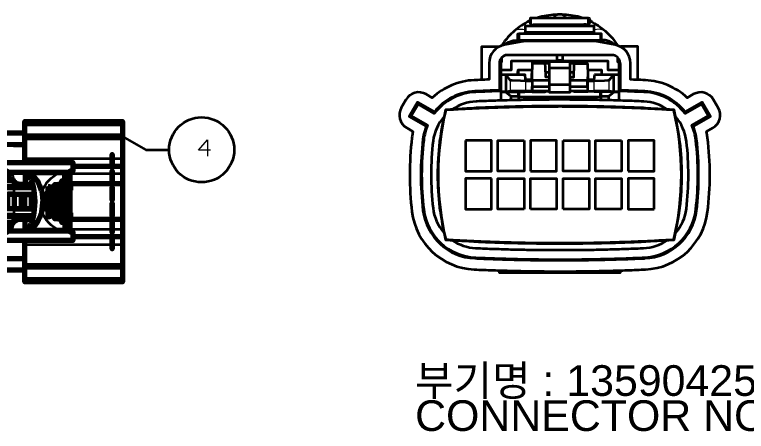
# Model space of a CAD drawing. Header units: millimetres. Extents: x 0 to 174, y 0 to 33.
# Drawn here: x 67.043 to 70.144, y 7.945 to 9.712 of the extents above; entities that cross this region are included whole.
import ezdxf

# ---------------------------------------------------------------- set-up
doc = ezdxf.new("R2010")
doc.units = ezdxf.units.MM
doc.layers.add('CAPTION_LLM_TEXT', color=7, linetype='Continuous')
doc.layers.add('PDF_Geomertry', color=7, linetype='Continuous', true_color=0x405f80)
doc.styles.get("Standard").update_dxf_attribs({"font": 'arial.ttf'})

# ---------------------------------------------------------------- blocks, each defined once
blk = doc.blocks.new('SYM_13590425_006')
at = {"layer": 'PDF_Geomertry', "color": 7, "lineweight": 35}
for points in [[(-0.119, 0.5017), (-0.119, 0.5296), (-0.1229, 0.5296), (-0.1253, 0.5128), (-0.1222, 0.5083), (-0.119, 0.5017), (-0.1181, 0.5018), (-0.1083, 0.5029), (-0.0985, 0.5032), (0.0029, 0.5032), (0.1043, 0.5032), (0.1044, 0.5032)], [(0.1249, 0.5296), (0.0029, 0.5296), (-0.119, 0.5296)], [(-0.1435, 0.4633), (-0.1433, 0.4701), (0.0029, 0.4701), (0.1492, 0.4701), (0.1492, 0.4965), (0.0029, 0.4965), (-0.1433, 0.4965), (-0.1433, 0.4701)], [(-0.1246, 0.5182), (-0.1333, 0.5139), (-0.1358, 0.5126)], [(0.1249, 0.5017), (0.1151, 0.5028), (0.1053, 0.5032), (0.1047, 0.5032)], [(0.1417, 0.5126), (0.1328, 0.5169), (0.1304, 0.5182)], [(0.1492, 0.4633), (0.1492, 0.47)], [(-0.2324, 0.4169), (-0.214, 0.4285), (-0.1947, 0.4351), (-0.1744, 0.4368), (-0.1744, 0.4633), (-0.1703, 0.4633), (-0.1703, 0.4365), (-0.1619, 0.435), (-0.1494, 0.4322)], [(0.1761, 0.4633), (0.0029, 0.4633), (-0.1703, 0.4633)], [(-0.1703, 0.4365), (-0.1608, 0.4371), (0.0029, 0.4371), (0.1667, 0.4371), (0.1761, 0.4365)], [(0.2382, 0.4169), (0.2254, 0.4257), (0.2112, 0.4321), (0.196, 0.436), (0.1803, 0.4368), (0.1803, 0.4633), (0.1761, 0.4633), (0.1761, 0.4365), (0.1678, 0.435), (0.1554, 0.4322)], [(-0.3278, 0.2685), (-0.3278, 0.4092), (-0.2546, 0.4092)], [(0.3336, 0.2685), (0.3336, 0.4092), (0.2604, 0.4092)], [(0.2587, 0.3382), (0.2575, 0.3479), (0.2536, 0.3568), (0.2474, 0.3643), (0.2393, 0.3699), (0.2301, 0.3731), (0.2233, 0.3738), (-0.2175, 0.3738), (-0.2272, 0.3724), (-0.2361, 0.3685), (-0.2436, 0.3622), (-0.2492, 0.3542), (-0.2524, 0.345), (-0.2529, 0.3382)], [(-0.0089, 0.3738), (-0.0089, 0.3503), (-0.0089, 0.3467), (0.0147, 0.3467), (0.0147, 0.3503)], [(0.0147, 0.3738), (0.0147, 0.3503), (-0.0089, 0.3503)], [(-0.2471, 0.3442), (-0.2422, 0.3442), (-0.2422, 0.3638)], [(-0.2471, 0.3578), (-0.2471, 0.2222), (-0.2471, 0.2208), (-0.2471, 0.1807)], [(-0.0404, 0.3481), (-0.2028, 0.3481), (-0.2028, 0.3088), (-0.2471, 0.3088)], [(-0.1128, 0.3382), (-0.1128, 0.3479)], [(-0.0089, 0.3478), (-0.0404, 0.3478), (-0.0404, 0.3467), (-0.0089, 0.3467)], [(-0.0404, 0.3467), (-0.0404, 0.3461), (0.0463, 0.3461), (0.0463, 0.3467), (0.0463, 0.3478), (0.0147, 0.3478)], [(0.0463, 0.2474), (0.0463, 0.2147), (-0.0404, 0.2147), (-0.0404, 0.2474), (-0.0404, 0.319), (-0.0404, 0.3461)], [(0.0463, 0.3467), (0.0147, 0.3467)], [(0.2529, 0.3088), (0.2086, 0.3088), (0.2086, 0.3481), (0.0463, 0.3481)], [(0.0463, 0.3461), (0.0463, 0.319)], [(0.1186, 0.3382), (0.1186, 0.3479)], [(0.2481, 0.3638), (0.2481, 0.3442), (0.2529, 0.3442)], [(0.2529, 0.3578), (0.2529, 0.2222), (0.2529, 0.2208), (0.2529, 0.1807)], [(-0.2531, 0.3382), (-0.2531, 0.224), (-0.2531, 0.2221), (-0.2471, 0.2222)], [(-0.1743, 0.291), (-0.1743, 0.2979), (-0.1739, 0.3106), (-0.1154, 0.3106)], [(-0.1739, 0.3106), (-0.1739, 0.291)], [(-0.0404, 0.2804), (-0.0561, 0.2804), (-0.0576, 0.3238), (-0.0583, 0.3346), (-0.0592, 0.3382), (-0.1135, 0.3382), (-0.1135, 0.3382), (-0.1135, 0.3382), (-0.1135, 0.3382), (-0.1136, 0.3381), (-0.1137, 0.3376), (-0.114, 0.3356), (-0.1147, 0.3275), (-0.116, 0.2954), (-0.116, 0.2696)], [(-0.0404, 0.3382), (-0.0593, 0.3382)], [(-0.0404, 0.319), (0.0463, 0.319), (0.0463, 0.2474), (-0.0404, 0.2474)], [(0.0651, 0.3382), (0.0463, 0.3382)], [(0.0463, 0.2804), (0.0619, 0.2804), (0.0622, 0.2875), (0.0636, 0.3272), (0.0644, 0.3363), (0.0647, 0.3381), (0.0649, 0.3382), (0.0649, 0.3382), (0.0649, 0.3382), (0.065, 0.3382), (0.1192, 0.3382), (0.1199, 0.3356), (0.1206, 0.3275), (0.1218, 0.2954), (0.1212, 0.2856), (0.1207, 0.2758), (0.1203, 0.266), (0.1203, 0.2654)], [(0.1212, 0.3106), (0.1797, 0.3106), (0.1801, 0.2979), (0.1801, 0.291)], [(0.1797, 0.3106), (0.1797, 0.291)], [(0.2589, 0.3382), (0.2589, 0.224), (0.2589, 0.2221), (0.2529, 0.2222)], [(-0.2471, 0.291), (-0.1456, 0.291), (-0.1433, 0.2696), (-0.116, 0.2696), (-0.1147, 0.2635), (-0.1428, 0.2635), (-0.1636, 0.2636), (-0.199, 0.265), (-0.2051, 0.2658), (-0.2057, 0.2661), (-0.2057, 0.2661), (-0.2242, 0.2901), (-0.2471, 0.2901)], [(-0.1428, 0.2203), (-0.1526, 0.2204), (-0.1625, 0.2204), (-0.1724, 0.2203), (-0.1822, 0.2203), (-0.1921, 0.2203), (-0.2018, 0.2201), (-0.2057, 0.2201), (-0.2243, 0.2178), (-0.2242, 0.2901)], [(-0.1144, 0.2654), (-0.1149, 0.2753), (-0.1154, 0.2851), (-0.116, 0.295), (-0.116, 0.2954)], [(-0.0404, 0.2989), (-0.0567, 0.2989)], [(0.0625, 0.2989), (0.0463, 0.2989)], [(0.2529, 0.2901), (0.23, 0.2901), (0.2115, 0.2661), (0.2063, 0.2651), (0.1924, 0.2642), (0.1486, 0.2635), (0.1206, 0.2635), (0.1218, 0.2696), (0.1492, 0.2696), (0.1514, 0.291), (0.2529, 0.291)], [(0.1218, 0.2954), (0.1218, 0.2696)], [(0.23, 0.2901), (0.2301, 0.2178), (0.2115, 0.2201), (0.2018, 0.2203), (0.1919, 0.2203), (0.1821, 0.2203), (0.1722, 0.2204), (0.1624, 0.2204), (0.1525, 0.2203), (0.1486, 0.2203)], [(-0.1147, 0.2635), (-0.1147, 0.2204), (-0.1428, 0.2204)], [(-0.0404, 0.2654), (-0.1144, 0.2654), (-0.1144, 0.2403), (-0.0404, 0.2403)], [(0.0463, 0.2403), (0.1203, 0.2403), (0.1203, 0.2654), (0.0463, 0.2654)], [(0.1206, 0.2635), (0.1206, 0.2204), (0.1486, 0.2204)], [(-0.2471, 0.2176), (-0.1456, 0.2176), (-0.1433, 0.2197), (-0.116, 0.2197), (-0.1137, 0.2176), (-0.0586, 0.2176), (-0.0561, 0.2201), (-0.0404, 0.2201)], [(-0.2243, 0.2178), (-0.2471, 0.2178)], [(-0.2275, 0.2176), (-0.2051, 0.1996), (-0.1713, 0.1996), (-0.1717, 0.2176)], [(-0.1704, 0.2178), (-0.1704, 0.1964), (0.1762, 0.1964), (0.1762, 0.2178)], [(-0.1146, 0.2204), (-0.1147, 0.2204)], [(-0.0404, 0.2204), (-0.1146, 0.2204), (-0.1144, 0.2403)], [(-0.0404, 0.2199), (-0.0564, 0.2199)], [(0.1203, 0.2403), (0.1204, 0.2204), (0.0463, 0.2204)], [(0.2529, 0.2176), (0.1514, 0.2176), (0.1492, 0.2197), (0.1218, 0.2197), (0.1196, 0.2176), (0.0644, 0.2176), (0.0619, 0.2201), (0.0463, 0.2201)], [(0.0622, 0.2199), (0.0463, 0.2199)], [(0.1204, 0.2204), (0.1206, 0.2204)], [(0.1775, 0.2176), (0.1771, 0.1996), (0.211, 0.1996), (0.2333, 0.2176)], [(0.2301, 0.2178), (0.2529, 0.2178)], [(-0.2051, 0.1996), (-0.2051, 0.1819)], [(-0.1713, 0.1996), (-0.1713, 0.1828)], [(-0.1706, 0.1828), (-0.1704, 0.1964)], [(0.1762, 0.1964), (0.1764, 0.1828)], [(0.1771, 0.1996), (0.1771, 0.1828)], [(0.211, 0.1819), (0.211, 0.1996)], [(-0.6261, 0.1156), (-0.6354, 0.1131), (-0.6001, 0.1743)], [(-0.5976, 0.165), (-0.6001, 0.1743), (-0.5282, 0.1328)], [(0.4861, 0.1401), (0.4871, 0.1413), (0.4772, 0.1418), (0.4674, 0.1425), (0.4576, 0.1431), (0.4478, 0.1436), (0.4379, 0.1442), (0.4281, 0.1446), (0.4183, 0.1451), (0.4085, 0.1457), (0.3986, 0.1461), (0.3888, 0.1467), (0.3789, 0.1471), (0.3692, 0.1476), (0.3593, 0.1481), (0.3572, 0.1481), (0.3572, 0.1483), (0.3474, 0.1488), (0.3376, 0.1492), (0.3278, 0.1496), (0.3179, 0.15), (0.3081, 0.1504), (0.2982, 0.1507), (0.2885, 0.1511), (0.2786, 0.1515), (0.2688, 0.1518), (0.2589, 0.1521), (0.249, 0.1525), (0.2392, 0.1528), (0.2294, 0.1531), (0.2196, 0.1533), (0.2097, 0.1536), (0.1999, 0.1538), (0.19, 0.154), (0.1801, 0.1543), (0.1703, 0.1544), (0.1606, 0.1547), (0.1507, 0.1549), (0.1408, 0.155), (0.131, 0.1551), (0.1211, 0.1554), (0.1113, 0.1556), (0.1014, 0.1557), (0.0917, 0.1557), (0.0818, 0.1558), (0.0719, 0.156), (0.0621, 0.156), (0.0522, 0.1561), (0.0424, 0.1561), (0.0325, 0.1563), (0.0228, 0.1563), (0.0129, 0.1563), (0.0031, 0.1563), (-0.0068, 0.1563), (-0.0167, 0.1563), (-0.0265, 0.1563), (-0.0364, 0.1561), (-0.0463, 0.1561), (-0.056, 0.156), (-0.0658, 0.156), (-0.0757, 0.1558), (-0.0856, 0.1557), (-0.0954, 0.1557), (-0.1053, 0.1556), (-0.1151, 0.1554), (-0.1249, 0.1553), (-0.1347, 0.155), (-0.1446, 0.1549), (-0.1544, 0.1547), (-0.1643, 0.1544), (-0.1742, 0.1543), (-0.184, 0.154), (-0.1937, 0.1538), (-0.2036, 0.1536), (-0.2135, 0.1533), (-0.2233, 0.1531), (-0.2332, 0.1528), (-0.2431, 0.1525), (-0.2528, 0.1521), (-0.2626, 0.1518), (-0.2725, 0.1515), (-0.2824, 0.1511), (-0.2922, 0.1508), (-0.3019, 0.1504), (-0.3118, 0.15), (-0.3217, 0.1496), (-0.3315, 0.1492), (-0.3414, 0.1488), (-0.3513, 0.1483), (-0.3514, 0.1483), (-0.3514, 0.1481), (-0.3612, 0.1476), (-0.3711, 0.1472), (-0.381, 0.1468), (-0.3907, 0.1463), (-0.4006, 0.1458), (-0.4104, 0.1453), (-0.4203, 0.1447), (-0.43, 0.1442), (-0.4399, 0.1438), (-0.4497, 0.1432), (-0.4596, 0.1425), (-0.4693, 0.1419), (-0.4792, 0.1414), (-0.4812, 0.1413), (-0.4803, 0.1401)], [(0.3761, 0.1472), (0.3664, 0.1485), (0.3572, 0.1492), (0.3474, 0.1496), (0.3375, 0.15), (0.3276, 0.1504), (0.3179, 0.1508), (0.3081, 0.1513), (0.2982, 0.1517), (0.2883, 0.1519), (0.2785, 0.1524), (0.2688, 0.1526), (0.2589, 0.1529), (0.249, 0.1533), (0.2392, 0.1536), (0.2293, 0.1539), (0.2194, 0.1542), (0.2097, 0.1544), (0.1999, 0.1546), (0.19, 0.1549), (0.1801, 0.1551), (0.1703, 0.1553), (0.1604, 0.1556), (0.1506, 0.1557), (0.1408, 0.1558), (0.131, 0.1561), (0.1211, 0.1563), (0.1113, 0.1564), (0.1014, 0.1565), (0.0915, 0.1565), (0.0817, 0.1567), (0.0719, 0.1568), (0.0621, 0.1568), (0.0522, 0.1569), (0.0424, 0.1569), (0.0325, 0.1571), (0.0226, 0.1571), (0.0128, 0.1571), (0.0031, 0.1571), (-0.0068, 0.1571), (-0.0167, 0.1571), (-0.0265, 0.1571), (-0.0364, 0.1569), (-0.0463, 0.1569), (-0.0561, 0.1568), (-0.066, 0.1568), (-0.0757, 0.1567), (-0.0856, 0.1565), (-0.0954, 0.1565), (-0.1053, 0.1564), (-0.1151, 0.1563), (-0.125, 0.1561), (-0.1349, 0.1558), (-0.1446, 0.1557), (-0.1544, 0.1556), (-0.1643, 0.1553), (-0.1742, 0.1551), (-0.184, 0.1549), (-0.1939, 0.1546), (-0.2036, 0.1544), (-0.2135, 0.1542), (-0.2233, 0.1539), (-0.2332, 0.1536), (-0.2431, 0.1533), (-0.2529, 0.1529), (-0.2628, 0.1526), (-0.2725, 0.1524), (-0.2824, 0.1519), (-0.2922, 0.1517), (-0.3021, 0.1513), (-0.3119, 0.1508), (-0.3217, 0.1504), (-0.3315, 0.15), (-0.3414, 0.1496), (-0.3513, 0.1492), (-0.3514, 0.1492), (-0.3612, 0.1485), (-0.3703, 0.1472)], [(-0.2447, 0.1808), (-0.2471, 0.1808)], [(0.2529, 0.1808), (0.2506, 0.1808)], [(0.5344, 0.1251), (0.534, 0.1328), (0.606, 0.1743)], [(0.6035, 0.165), (0.606, 0.1743), (0.6412, 0.1131)], [(-0.5571, 0.0757), (-0.5632, 0.0714), (-0.6354, 0.1131)], [(0.6319, 0.1156), (0.6412, 0.1131), (0.569, 0.0714)], [(-0.5099, -0.0392), (-0.5101, -0.0501), (-0.5108, -0.06), (-0.5114, -0.0699), (-0.5118, -0.079), (-0.5132, -0.0949), (-0.5135, -0.1047), (-0.5137, -0.1144), (-0.5139, -0.1243), (-0.5139, -0.1342), (-0.5139, -0.144), (-0.5137, -0.1539), (-0.5135, -0.1637), (-0.5132, -0.1735), (-0.5132, -0.1736), (-0.5118, -0.1893), (-0.5113, -0.1992), (-0.5107, -0.209), (-0.5101, -0.2182), (-0.5099, -0.2293)], [(0.5157, -0.2293), (0.516, -0.2182), (0.5167, -0.2083), (0.5172, -0.1986), (0.5176, -0.1893), (0.519, -0.1736), (0.5193, -0.1637), (0.5196, -0.1539), (0.5197, -0.144), (0.5197, -0.1342), (0.5197, -0.1243), (0.5196, -0.1144), (0.5193, -0.1047), (0.519, -0.0949), (0.519, -0.0949), (0.5176, -0.079), (0.5171, -0.0692), (0.5165, -0.0594), (0.516, -0.0501), (0.5157, -0.0392)], [(-0.4803, -0.4085), (-0.4812, -0.4096), (-0.4714, -0.4103), (-0.4615, -0.4108), (-0.4518, -0.4114), (-0.4419, -0.4119), (-0.4321, -0.4125), (-0.4222, -0.4131), (-0.4125, -0.4135), (-0.4026, -0.414), (-0.3928, -0.4146), (-0.3829, -0.415), (-0.3731, -0.4154), (-0.3633, -0.416), (-0.3535, -0.4164), (-0.3514, -0.4165), (-0.3514, -0.4167), (-0.3415, -0.4171), (-0.3318, -0.4175), (-0.3219, -0.4179), (-0.3121, -0.4183), (-0.3022, -0.4187), (-0.2924, -0.4192), (-0.2826, -0.4194), (-0.2728, -0.4199), (-0.2629, -0.4201), (-0.2531, -0.4204), (-0.2432, -0.4208), (-0.2333, -0.4211), (-0.2236, -0.4214), (-0.2138, -0.4217), (-0.2039, -0.4219), (-0.194, -0.4222), (-0.1842, -0.4224), (-0.1743, -0.4226), (-0.1644, -0.4228), (-0.1547, -0.4231), (-0.1449, -0.4232), (-0.135, -0.4235), (-0.1251, -0.4236), (-0.1153, -0.4237), (-0.1054, -0.4239), (-0.0956, -0.424), (-0.0858, -0.4242), (-0.076, -0.4242), (-0.0661, -0.4243), (-0.0562, -0.4244), (-0.0464, -0.4244), (-0.0365, -0.4244), (-0.0267, -0.4246), (-0.0169, -0.4246), (-0.0071, -0.4246), (0.0028, -0.4246), (0.0126, -0.4246), (0.0225, -0.4246), (0.0324, -0.4246), (0.0422, -0.4244), (0.0521, -0.4244), (0.0618, -0.4244), (0.0717, -0.4243), (0.0815, -0.4242), (0.0914, -0.4242), (0.1013, -0.424), (0.1111, -0.4239), (0.121, -0.4237), (0.1307, -0.4236), (0.1406, -0.4235), (0.1504, -0.4232), (0.1603, -0.4231), (0.1701, -0.4228), (0.18, -0.4226), (0.1899, -0.4224), (0.1996, -0.4222), (0.2094, -0.4219), (0.2193, -0.4217), (0.2292, -0.4214), (0.239, -0.4211), (0.2489, -0.4208), (0.2586, -0.4206), (0.2685, -0.4201), (0.2783, -0.4199), (0.2882, -0.4194), (0.2981, -0.4192), (0.3078, -0.4187), (0.3176, -0.4183), (0.3275, -0.4179), (0.3374, -0.4176), (0.3472, -0.4172), (0.3569, -0.4167), (0.3572, -0.4167), (0.3572, -0.4165), (0.3671, -0.416), (0.3769, -0.4156), (0.3868, -0.4151), (0.3965, -0.4146), (0.4064, -0.4142), (0.4163, -0.4136), (0.4261, -0.4131), (0.4358, -0.4126), (0.4457, -0.4121), (0.4556, -0.4115), (0.4654, -0.411), (0.4751, -0.4104), (0.485, -0.4097), (0.4871, -0.4096), (0.4861, -0.4085)], [(-0.3703, -0.4156), (-0.3606, -0.4169), (-0.3514, -0.4175), (-0.3415, -0.4181), (-0.3317, -0.4185), (-0.3219, -0.4187), (-0.3121, -0.4192), (-0.3022, -0.4196), (-0.2924, -0.42), (-0.2825, -0.4203), (-0.2726, -0.4207), (-0.2629, -0.421), (-0.2531, -0.4214), (-0.2432, -0.4217), (-0.2333, -0.4219), (-0.2235, -0.4222), (-0.2136, -0.4225), (-0.2039, -0.4228), (-0.194, -0.4231), (-0.1842, -0.4232), (-0.1743, -0.4235), (-0.1644, -0.4237), (-0.1546, -0.4239), (-0.1449, -0.424), (-0.135, -0.4243), (-0.1251, -0.4244), (-0.1153, -0.4246), (-0.1054, -0.4247), (-0.0956, -0.4249), (-0.0857, -0.425), (-0.0758, -0.425), (-0.0661, -0.4251), (-0.0562, -0.4253), (-0.0464, -0.4253), (-0.0365, -0.4254), (-0.0267, -0.4254), (-0.0168, -0.4254), (-0.0069, -0.4254), (0.0028, -0.4254), (0.0126, -0.4254), (0.0225, -0.4254), (0.0324, -0.4254), (0.0422, -0.4254), (0.0521, -0.4253), (0.0619, -0.4253), (0.0718, -0.4251), (0.0815, -0.425), (0.0914, -0.425), (0.1013, -0.4249), (0.1111, -0.4247), (0.121, -0.4246), (0.1308, -0.4244), (0.1406, -0.4243), (0.1504, -0.424), (0.1603, -0.4239), (0.1701, -0.4237), (0.18, -0.4235), (0.1899, -0.4232), (0.1997, -0.4231), (0.2094, -0.4228), (0.2193, -0.4225), (0.2292, -0.4222), (0.239, -0.4219), (0.2489, -0.4217), (0.2587, -0.4214), (0.2685, -0.421), (0.2783, -0.4207), (0.2882, -0.4203), (0.2981, -0.42), (0.3079, -0.4196), (0.3178, -0.4192), (0.3275, -0.4189), (0.3374, -0.4185), (0.3472, -0.4181), (0.3571, -0.4175), (0.3572, -0.4175), (0.3671, -0.4168), (0.3761, -0.4156)], [(0.2589, -0.5396), (0.2589, -0.5492), (-0.2531, -0.5492), (-0.2531, -0.5396)]]:
    blk.add_lwpolyline(points, dxfattribs=at)
for points in [[(0.0029, 0.5424), (0.0029, 0.5449), (-0.0069, 0.545, 0.066921), (-0.0824, 0.5339), (-0.0918, 0.531), (-0.0961, 0.5296)], [(0.1019, 0.5296), (0.0926, 0.5326), (0.0882, 0.5339, 0.06561), (0.0128, 0.545), (0.0029, 0.5449)], [(-0.1357, 0.5125, 0.06498), (-0.1961, 0.4699), (-0.2032, 0.4631), (-0.21, 0.456), (-0.2167, 0.4488), (-0.2231, 0.4413), (-0.2292, 0.4336), (-0.2308, 0.4314), (-0.2365, 0.4233), (-0.2421, 0.4151), (-0.2422, 0.415), (-0.2422, 0.4144)], [(0.1415, 0.5125, -0.064821), (0.2019, 0.4699), (0.2039, 0.4681), (0.211, 0.4611), (0.2178, 0.454), (0.2243, 0.4467), (0.2307, 0.4392), (0.2367, 0.4314), (0.2368, 0.4313), (0.2425, 0.4232), (0.2481, 0.415), (0.2481, 0.4144)], [(-0.2471, 0.2208), (-0.2569, 0.2204), (-0.2668, 0.2201), (-0.2767, 0.2199), (-0.2864, 0.2194), (-0.2963, 0.219), (-0.3061, 0.2188), (-0.316, 0.2183), (-0.3258, 0.2179), (-0.3356, 0.2175), (-0.3454, 0.2171), (-0.3544, 0.2167, 0.223139), (-0.5286, 0.1251), (-0.5976, 0.165), (-0.6261, 0.1156), (-0.5571, 0.0757, 0.071283), (-0.5736, 0.0129, 0.059479), (-0.5736, -0.2812, 0.367756), (-0.3544, -0.4851), (-0.3446, -0.4856), (-0.3347, -0.486), (-0.325, -0.4864), (-0.3151, -0.4868), (-0.3053, -0.4871), (-0.2954, -0.4875), (-0.2856, -0.4879), (-0.2757, -0.4882), (-0.266, -0.4885), (-0.2561, -0.4889), (-0.2463, -0.4892), (-0.2364, -0.4894), (-0.2265, -0.4897), (-0.2168, -0.49), (-0.207, -0.4903), (-0.1971, -0.4906), (-0.1872, -0.4908), (-0.1774, -0.491), (-0.1675, -0.4912), (-0.1576, -0.4914), (-0.1479, -0.4917), (-0.1381, -0.4918), (-0.1282, -0.4919), (-0.1183, -0.4921), (-0.1085, -0.4922), (-0.0986, -0.4924), (-0.0888, -0.4925), (-0.079, -0.4926), (-0.0692, -0.4928), (-0.0593, -0.4928), (-0.0494, -0.4929), (-0.0396, -0.4929), (-0.0297, -0.4929), (-0.0199, -0.4931), (-0.0101, -0.4931), (-0.0003, -0.4931), (0.0096, -0.4931), (0.0194, -0.4931), (0.0293, -0.4931), (0.0392, -0.4929), (0.049, -0.4929), (0.0589, -0.4928), (0.0686, -0.4928), (0.0785, -0.4926), (0.0883, -0.4926), (0.0982, -0.4925), (0.1081, -0.4924), (0.1179, -0.4922), (0.1278, -0.4921), (0.1375, -0.4919), (0.1474, -0.4918), (0.1572, -0.4915), (0.1671, -0.4914), (0.1769, -0.4911), (0.1868, -0.491), (0.1967, -0.4907), (0.2064, -0.4904), (0.2162, -0.4901), (0.2261, -0.49), (0.236, -0.4897), (0.2458, -0.4893), (0.2557, -0.489), (0.2654, -0.4887), (0.2753, -0.4885), (0.2851, -0.4881), (0.295, -0.4878), (0.3049, -0.4874), (0.3146, -0.4869), (0.3244, -0.4865), (0.3343, -0.4862), (0.3442, -0.4858), (0.354, -0.4854), (0.3603, -0.4851, 0.367568), (0.5794, -0.2812, 0.059525), (0.5794, 0.0129, 0.07101), (0.5629, 0.0757), (0.6319, 0.1156), (0.6035, 0.165), (0.5344, 0.1251, 0.223804), (0.3603, 0.2167), (0.3504, 0.2171), (0.3406, 0.2175), (0.3308, 0.2179), (0.321, 0.2183), (0.3111, 0.2188), (0.3012, 0.2192), (0.2914, 0.2194), (0.2815, 0.2199), (0.2718, 0.2201), (0.2619, 0.2206), (0.2529, 0.2208)], [(-0.2531, 0.224), (-0.2628, 0.2236), (-0.2726, 0.2233), (-0.2825, 0.2229), (-0.2924, 0.2226), (-0.3022, 0.2222), (-0.3119, 0.2219), (-0.3218, 0.2215), (-0.3317, 0.2211), (-0.3415, 0.2207), (-0.3514, 0.2203), (-0.3575, 0.22, 0.21611), (-0.5282, 0.1328), (-0.5286, 0.1251)], [(0.534, 0.1328, 0.21683), (0.3633, 0.22), (0.3536, 0.2204), (0.3437, 0.2208), (0.3339, 0.2213), (0.324, 0.2217), (0.3142, 0.2221), (0.3044, 0.2224), (0.2946, 0.2228), (0.2847, 0.2231), (0.2749, 0.2235), (0.265, 0.2238), (0.2589, 0.224)], [(0.3596, 0.1767), (0.3499, 0.1771), (0.34, 0.1775), (0.3301, 0.1779), (0.3203, 0.1783), (0.3104, 0.1788), (0.3007, 0.179), (0.2908, 0.1794), (0.281, 0.1797), (0.2711, 0.1801), (0.2613, 0.1804), (0.2515, 0.1807), (0.2417, 0.1811), (0.2318, 0.1814), (0.2219, 0.1817), (0.2121, 0.1819), (0.2022, 0.1821), (0.1924, 0.1824), (0.1826, 0.1826), (0.1728, 0.1828), (0.1629, 0.1831), (0.1531, 0.1832), (0.1432, 0.1833), (0.1333, 0.1836), (0.1236, 0.1838), (0.1137, 0.1839), (0.1039, 0.184), (0.094, 0.1842), (0.0842, 0.1842), (0.0743, 0.1843), (0.0644, 0.1844), (0.0547, 0.1844), (0.0449, 0.1844), (0.035, 0.1846), (0.0251, 0.1846), (0.0153, 0.1846), (0.0054, 0.1846), (-0.0044, 0.1846), (-0.0143, 0.1846), (-0.024, 0.1846), (-0.0339, 0.1846), (-0.0437, 0.1844), (-0.0536, 0.1844), (-0.0635, 0.1843), (-0.0733, 0.1843), (-0.0832, 0.1842), (-0.0929, 0.184), (-0.1028, 0.1839), (-0.1126, 0.1838), (-0.1225, 0.1836), (-0.1324, 0.1835), (-0.1422, 0.1833), (-0.1521, 0.1831), (-0.1618, 0.1829), (-0.1717, 0.1828), (-0.1815, 0.1825), (-0.1914, 0.1822), (-0.2012, 0.1819), (-0.2111, 0.1818), (-0.221, 0.1815), (-0.2307, 0.1813), (-0.2406, 0.181), (-0.2504, 0.1806), (-0.2603, 0.1803), (-0.2701, 0.18), (-0.28, 0.1796), (-0.2897, 0.1793), (-0.2996, 0.1789), (-0.3094, 0.1785), (-0.3193, 0.1781), (-0.3292, 0.1778), (-0.3389, 0.1774), (-0.3487, 0.1769), (-0.3514, 0.1768, 0.143588), (-0.4529, 0.1429)], [(-0.4879, 0.1117, 0.148412), (-0.5338, 0.0094, 0.058647), (-0.534, -0.2753, 0.153657), (-0.4879, -0.38)], [(0.4938, -0.38, 0.14935), (0.5396, -0.2778, 0.058623), (0.5399, 0.0069, 0.153457), (0.4938, 0.1117)], [(-0.5632, 0.0714), (-0.5664, 0.0621), (-0.5693, 0.0528), (-0.5718, 0.0432), (-0.5739, 0.0336), (-0.5757, 0.0239), (-0.5767, 0.0168, 0.0598), (-0.5767, -0.2853)], [(0.5825, -0.2853, 0.059797), (0.5825, 0.0168), (0.5811, 0.0265), (0.5793, 0.0363), (0.5771, 0.0458), (0.5744, 0.0553), (0.5714, 0.0647), (0.569, 0.0714), (0.5629, 0.0757)], [(-0.5029, 0.0249), (-0.505, 0.0153), (-0.5065, 0.0056), (-0.5065, 0.005, 0.058924), (-0.5065, -0.2733), (-0.5051, -0.2831), (-0.5031, -0.2926), (-0.5029, -0.2932)], [(0.5087, -0.2932), (0.5108, -0.2836), (0.5124, -0.2739), (0.5124, -0.2733, 0.058875), (0.5124, 0.005), (0.511, 0.0147), (0.5089, 0.0243), (0.5087, 0.0249)], [(-0.5767, -0.2851, 0.366239), (-0.3575, -0.4883), (-0.3478, -0.4887), (-0.3379, -0.4892), (-0.3281, -0.4896), (-0.3182, -0.49), (-0.3083, -0.4904), (-0.2986, -0.4907), (-0.2888, -0.4911), (-0.2789, -0.4915), (-0.269, -0.4918), (-0.2592, -0.4921), (-0.2493, -0.4925), (-0.2396, -0.4928), (-0.2297, -0.4931), (-0.2199, -0.4933), (-0.21, -0.4936), (-0.2001, -0.4939), (-0.1903, -0.494), (-0.1806, -0.4943), (-0.1707, -0.4946), (-0.1608, -0.4947), (-0.151, -0.495), (-0.1411, -0.4951), (-0.1312, -0.4953), (-0.1214, -0.4954), (-0.1117, -0.4956), (-0.1018, -0.4957), (-0.0919, -0.4958), (-0.0821, -0.496), (-0.0722, -0.4961), (-0.0624, -0.4961), (-0.0525, -0.4962), (-0.0428, -0.4962), (-0.0329, -0.4964), (-0.0231, -0.4964), (-0.0132, -0.4964), (-0.0033, -0.4964), (0.0065, -0.4964), (0.0164, -0.4964), (0.0263, -0.4964), (0.036, -0.4964), (0.0458, -0.4962), (0.0557, -0.4962), (0.0656, -0.4961), (0.0754, -0.4961), (0.0853, -0.496), (0.0951, -0.4958), (0.1049, -0.4958), (0.1147, -0.4957), (0.1246, -0.4956), (0.1344, -0.4953), (0.1443, -0.4951), (0.1542, -0.495), (0.164, -0.4949), (0.1738, -0.4946), (0.1836, -0.4944), (0.1935, -0.4942), (0.2033, -0.4939), (0.2132, -0.4936), (0.2231, -0.4935), (0.2329, -0.4932), (0.2426, -0.4928), (0.2525, -0.4925), (0.2624, -0.4922), (0.2722, -0.4919), (0.2821, -0.4915), (0.2918, -0.4912), (0.3017, -0.4908), (0.3115, -0.4906), (0.3214, -0.4901), (0.3313, -0.4897), (0.3411, -0.4893), (0.3508, -0.4889), (0.3607, -0.4885), (0.3633, -0.4883, 0.367109), (0.5825, -0.2851)], [(-0.4529, -0.4112, 0.138884), (-0.3539, -0.445), (-0.344, -0.4454), (-0.3342, -0.4458), (-0.3243, -0.4462), (-0.3144, -0.4467), (-0.3047, -0.4471), (-0.2949, -0.4475), (-0.285, -0.4478), (-0.2751, -0.4482), (-0.2653, -0.4485), (-0.2554, -0.4487), (-0.2457, -0.4492), (-0.2358, -0.4494), (-0.226, -0.4497), (-0.2161, -0.45), (-0.2063, -0.4503), (-0.1964, -0.4506), (-0.1867, -0.4507), (-0.1768, -0.451), (-0.1669, -0.4511), (-0.1571, -0.4514), (-0.1472, -0.4515), (-0.1374, -0.4518), (-0.1275, -0.4519), (-0.1178, -0.4521), (-0.1079, -0.4522), (-0.0981, -0.4524), (-0.0882, -0.4525), (-0.0783, -0.4526), (-0.0685, -0.4526), (-0.0586, -0.4528), (-0.0489, -0.4528), (-0.039, -0.4529), (-0.0292, -0.4529), (-0.0193, -0.4529), (-0.0094, -0.4529), (0.0004, -0.4529), (0.0103, -0.4529), (0.02, -0.4529), (0.0299, -0.4529), (0.0397, -0.4529), (0.0496, -0.4529), (0.0594, -0.4528), (0.0693, -0.4528), (0.0792, -0.4526), (0.089, -0.4525), (0.0987, -0.4524), (0.1086, -0.4522), (0.1185, -0.4521), (0.1283, -0.4519), (0.1382, -0.4518), (0.1481, -0.4517), (0.1579, -0.4515), (0.1676, -0.4512), (0.1775, -0.4511), (0.1874, -0.4508), (0.1972, -0.4506), (0.2071, -0.4504), (0.2169, -0.4501), (0.2267, -0.4499), (0.2365, -0.4496), (0.2464, -0.4493), (0.2563, -0.449), (0.2661, -0.4486), (0.276, -0.4483), (0.2857, -0.4479), (0.2956, -0.4476), (0.3054, -0.4472), (0.3153, -0.4469), (0.3251, -0.4465), (0.335, -0.4461), (0.3447, -0.4457), (0.3546, -0.4453), (0.3572, -0.4451, 0.143374), (0.4586, -0.4112)]]:
    blk.add_lwpolyline(points, format="xyb", dxfattribs=at)
at = {"layer": 'PDF_Geomertry', "color": 7, "lineweight": 13}
for points in [[(-0.0643, 0.5296), (-0.0738, 0.5339), (-0.0782, 0.5344), (-0.0824, 0.5339)], [(-0.0051, 0.5429), (-0.0146, 0.5388), (-0.0367, 0.5296)], [(0.0425, 0.5296), (0.0204, 0.5388), (0.011, 0.5429), (0.0107, 0.5431), (0.006, 0.5433), (0.0029, 0.5424), (-0.0012, 0.5435), (-0.0049, 0.5431), (-0.0069, 0.545)], [(0.0107, 0.5431), (0.0128, 0.545)], [(0.0882, 0.5339), (0.084, 0.5344), (0.0796, 0.5339), (0.0701, 0.5296)], [(-0.0985, 0.5032), (-0.1067, 0.4978), (-0.1085, 0.4965)], [(0.1146, 0.4965), (0.1065, 0.5021), (0.1047, 0.5032)], [(-0.1433, 0.4806), (-0.154, 0.4825), (-0.1644, 0.4826), (-0.174, 0.4814), (-0.1829, 0.4785), (-0.1961, 0.4699)], [(0.2019, 0.4699), (0.195, 0.4751), (0.1872, 0.479), (0.1693, 0.4828), (0.1492, 0.4806)], [(-0.1608, 0.4371), (-0.1619, 0.435)], [(0.1678, 0.435), (0.1667, 0.4371)], [(-0.2057, 0.2201), (-0.2057, 0.2661)], [(-0.1428, 0.2635), (-0.1428, 0.2204)], [(0.1486, 0.2204), (0.1486, 0.2635)], [(0.2115, 0.2661), (0.2115, 0.2201)], [(-0.3544, 0.2167), (-0.3575, 0.22)], [(0.3633, 0.22), (0.3603, 0.2167)], [(-0.5767, 0.0168), (-0.5736, 0.0129)], [(0.5794, 0.0129), (0.5825, 0.0168)], [(-0.5736, -0.2812), (-0.5767, -0.2851)], [(0.5825, -0.2851), (0.5794, -0.2812)], [(-0.3575, -0.4883), (-0.3544, -0.4851)], [(0.3603, -0.4851), (0.3633, -0.4883)]]:
    blk.add_lwpolyline(points, dxfattribs=at)
at = {"layer": 'PDF_Geomertry', "color": 7, "lineweight": 35}
for points in [[(0.1249, 0.5017), (0.1249, 0.5296), (0.1287, 0.5296), (0.1311, 0.5128), (0.1281, 0.5083)], [(-0.3967, 0.0115), (-0.3967, -0.1185), (-0.2864, -0.1185), (-0.2864, 0.0115)], [(-0.1486, 0.0115), (-0.1486, -0.1185), (-0.2589, -0.1185), (-0.2589, 0.0115)], [(-0.1211, -0.1185), (-0.0108, -0.1185), (-0.0108, 0.0115), (-0.1211, 0.0115)], [(0.0167, 0.0115), (0.1269, 0.0115), (0.1269, -0.1185), (0.0167, -0.1185)], [(0.2647, 0.0115), (0.2647, -0.1185), (0.1544, -0.1185), (0.1544, 0.0115)], [(0.2922, -0.1185), (0.4025, -0.1185), (0.4025, 0.0115), (0.2922, 0.0115)], [(-0.2864, -0.1499), (-0.3967, -0.1499), (-0.3967, -0.2799), (-0.2864, -0.2799)], [(-0.1486, -0.2799), (-0.2589, -0.2799), (-0.2589, -0.1499), (-0.1486, -0.1499)], [(-0.1211, -0.2799), (-0.1211, -0.1499), (-0.0108, -0.1499), (-0.0108, -0.2799)], [(0.0167, -0.2799), (0.0167, -0.1499), (0.1269, -0.1499), (0.1269, -0.2799)], [(0.2647, -0.2799), (0.1544, -0.2799), (0.1544, -0.1499), (0.2647, -0.1499)], [(0.4025, -0.2799), (0.4025, -0.1499), (0.2922, -0.1499), (0.2922, -0.2799)]]:
    blk.add_lwpolyline(points, close=True, dxfattribs=at)
for points in [[(-0.3597, 0.2672, 0.178383), (-0.5372, 0.1925), (-0.5628, 0.2074, 0.41407), (-0.6489, 0.1843), (-0.6685, 0.1504, 0.414109), (-0.6454, 0.0643), (-0.619, 0.049), (-0.621, 0.0394), (-0.6225, 0.0297), (-0.6235, 0.0225, 0.060256), (-0.6235, -0.2908, 0.366559), (-0.3597, -0.5356), (-0.3499, -0.536), (-0.34, -0.5364), (-0.3301, -0.5368), (-0.3203, -0.5372), (-0.3106, -0.5376), (-0.3007, -0.5379), (-0.2908, -0.5383), (-0.281, -0.5387), (-0.2711, -0.539), (-0.2613, -0.5393), (-0.2515, -0.5397), (-0.2417, -0.54), (-0.2318, -0.5403), (-0.2219, -0.5406), (-0.2121, -0.5408), (-0.2022, -0.5411), (-0.1925, -0.5412), (-0.1826, -0.5415), (-0.1728, -0.5418), (-0.1629, -0.5419), (-0.1531, -0.5422), (-0.1432, -0.5424), (-0.1335, -0.5425), (-0.1236, -0.5426), (-0.1137, -0.5428), (-0.1039, -0.5429), (-0.094, -0.5431), (-0.0842, -0.5432), (-0.0743, -0.5433), (-0.0646, -0.5433), (-0.0547, -0.5435), (-0.0449, -0.5435), (-0.035, -0.5436), (-0.0251, -0.5436), (-0.0153, -0.5436), (-0.0054, -0.5436), (0.0044, -0.5436), (0.0142, -0.5436), (0.024, -0.5436), (0.0339, -0.5436), (0.0437, -0.5436), (0.0536, -0.5435), (0.0635, -0.5435), (0.0733, -0.5433), (0.0831, -0.5433), (0.0929, -0.5432), (0.1028, -0.5431), (0.1126, -0.5429), (0.1225, -0.5428), (0.1324, -0.5426), (0.1422, -0.5425), (0.1519, -0.5424), (0.1618, -0.5421), (0.1717, -0.5419), (0.1815, -0.5417), (0.1914, -0.5415), (0.2013, -0.5412), (0.2111, -0.541), (0.2208, -0.5407), (0.2307, -0.5404), (0.2406, -0.5401), (0.2504, -0.5399), (0.2603, -0.5396), (0.2701, -0.5393), (0.2799, -0.5389), (0.2897, -0.5386), (0.2996, -0.5382), (0.3094, -0.5379), (0.3193, -0.5375), (0.329, -0.5371), (0.3389, -0.5367), (0.3487, -0.5362), (0.3586, -0.5358), (0.3656, -0.5356, 0.36659), (0.6293, -0.2908, 0.0603), (0.6293, 0.0225), (0.6281, 0.0322), (0.6262, 0.0419), (0.6249, 0.049), (0.6513, 0.0643, 0.412115), (0.6743, 0.1504), (0.6547, 0.1843, 0.412156), (0.5686, 0.2074), (0.543, 0.1925, 0.177837), (0.3656, 0.2672), (0.3557, 0.2676), (0.3458, 0.2681), (0.336, 0.2685), (0.3261, 0.2689), (0.3164, 0.2692), (0.3065, 0.2696), (0.3021, 0.2697), (0.3021, 0.3396, 0.362404), (0.2376, 0.4171), (0.1525, 0.4328), (-0.1467, 0.4328), (-0.2318, 0.4171, 0.362274), (-0.2963, 0.3396), (-0.2963, 0.2697), (-0.3061, 0.2694), (-0.316, 0.269), (-0.3258, 0.2686), (-0.3357, 0.2682), (-0.3454, 0.2678), (-0.3553, 0.2674)], [(0.4861, -0.4085, 0.117462), (0.4861, 0.1401), (0.4763, 0.1407), (0.4664, 0.1413), (0.4567, 0.1418), (0.4468, 0.1424), (0.4369, 0.1429), (0.4271, 0.1435), (0.4174, 0.144), (0.4075, 0.1444), (0.3976, 0.145), (0.3878, 0.1454), (0.3779, 0.146), (0.3682, 0.1464), (0.3583, 0.1468), (0.3485, 0.1472), (0.3386, 0.1478), (0.3287, 0.1481), (0.319, 0.1485), (0.3092, 0.1489), (0.2993, 0.1493), (0.2894, 0.1496), (0.2796, 0.15), (0.2699, 0.1503), (0.26, 0.1507), (0.2501, 0.151), (0.2403, 0.1513), (0.2304, 0.1515), (0.2206, 0.1518), (0.2108, 0.1521), (0.201, 0.1524), (0.1911, 0.1526), (0.1813, 0.1528), (0.1714, 0.1531), (0.1615, 0.1532), (0.1517, 0.1535), (0.1419, 0.1536), (0.1321, 0.1538), (0.1222, 0.1539), (0.1124, 0.154), (0.1025, 0.1542), (0.0926, 0.1543), (0.0828, 0.1544), (0.0731, 0.1544), (0.0632, 0.1546), (0.0533, 0.1546), (0.0435, 0.1547), (0.0336, 0.1547), (0.0237, 0.1547), (0.0139, 0.1547), (0.0042, 0.1549), (-0.0057, 0.1547), (-0.0156, 0.1547), (-0.0254, 0.1547), (-0.0353, 0.1547), (-0.0451, 0.1546), (-0.055, 0.1546), (-0.0649, 0.1544), (-0.0746, 0.1544), (-0.0844, 0.1543), (-0.0943, 0.1542), (-0.1042, 0.154), (-0.114, 0.1539), (-0.1239, 0.1538), (-0.1337, 0.1536), (-0.1435, 0.1535), (-0.1533, 0.1532), (-0.1632, 0.1531), (-0.1731, 0.1529), (-0.1829, 0.1526), (-0.1928, 0.1524), (-0.2025, 0.1521), (-0.2124, 0.1519), (-0.2222, 0.1517), (-0.2321, 0.1514), (-0.242, 0.151), (-0.2518, 0.1507), (-0.2615, 0.1504), (-0.2714, 0.15), (-0.2813, 0.1497), (-0.2911, 0.1493), (-0.301, 0.149), (-0.3108, 0.1486), (-0.3206, 0.1482), (-0.3304, 0.1478), (-0.3403, 0.1474), (-0.3501, 0.1469), (-0.36, 0.1465), (-0.3697, 0.1461), (-0.3796, 0.1456), (-0.3894, 0.1451), (-0.3993, 0.1446), (-0.4092, 0.1442), (-0.4189, 0.1436), (-0.4288, 0.1431), (-0.4386, 0.1425), (-0.4485, 0.1419), (-0.4582, 0.1414), (-0.4681, 0.1408), (-0.4779, 0.1403), (-0.4803, 0.1401, 0.117487), (-0.4803, -0.4085), (-0.4704, -0.409), (-0.4606, -0.4096), (-0.4508, -0.4103), (-0.441, -0.4108), (-0.4311, -0.4112), (-0.4213, -0.4118), (-0.4115, -0.4124), (-0.4017, -0.4129), (-0.3918, -0.4133), (-0.3819, -0.4139), (-0.3721, -0.4143), (-0.3624, -0.4147), (-0.3525, -0.4153), (-0.3426, -0.4157), (-0.3328, -0.4161), (-0.3231, -0.4165), (-0.3132, -0.4169), (-0.3033, -0.4172), (-0.2935, -0.4176), (-0.2836, -0.4181), (-0.2737, -0.4183), (-0.264, -0.4187), (-0.2542, -0.419), (-0.2443, -0.4193), (-0.2344, -0.4196), (-0.2246, -0.4199), (-0.2147, -0.4201), (-0.205, -0.4204), (-0.1951, -0.4207), (-0.1853, -0.421), (-0.1754, -0.4211), (-0.1656, -0.4214), (-0.1557, -0.4215), (-0.1458, -0.4218), (-0.1361, -0.4219), (-0.1262, -0.4221), (-0.1164, -0.4222), (-0.1065, -0.4224), (-0.0967, -0.4225), (-0.0868, -0.4226), (-0.0771, -0.4228), (-0.0672, -0.4229), (-0.0574, -0.4229), (-0.0475, -0.4231), (-0.0376, -0.4231), (-0.0278, -0.4231), (-0.0179, -0.4232), (-0.0081, -0.4232), (0.0017, -0.4232), (0.0115, -0.4232), (0.0214, -0.4232), (0.0312, -0.4231), (0.0411, -0.4231), (0.051, -0.4231), (0.0608, -0.4229), (0.0705, -0.4229), (0.0804, -0.4228), (0.0903, -0.4226), (0.1001, -0.4225), (0.11, -0.4225), (0.1199, -0.4224), (0.1297, -0.4221), (0.1394, -0.4219), (0.1493, -0.4218), (0.1592, -0.4217), (0.169, -0.4214), (0.1789, -0.4212), (0.1887, -0.421), (0.1986, -0.4207), (0.2083, -0.4206), (0.2182, -0.4203), (0.2281, -0.42), (0.2379, -0.4197), (0.2478, -0.4194), (0.2576, -0.419), (0.2674, -0.4187), (0.2772, -0.4185), (0.2871, -0.4181), (0.2969, -0.4178), (0.3068, -0.4174), (0.3167, -0.4169), (0.3264, -0.4165), (0.3362, -0.4161), (0.3461, -0.4157), (0.356, -0.4153), (0.3658, -0.4149), (0.3756, -0.4144), (0.3854, -0.414), (0.3953, -0.4135), (0.4051, -0.4131), (0.4149, -0.4125), (0.4247, -0.4119), (0.4346, -0.4114), (0.4444, -0.411), (0.4543, -0.4104), (0.464, -0.4097), (0.4739, -0.4092), (0.4838, -0.4086)], [(-0.3703, -0.4854), (-0.3703, -0.4865, -0.150087), (-0.4951, -0.4336), (-0.4951, -0.4318, 0.1515)], [(0.501, -0.4336), (0.501, -0.4318, -0.150725), (0.3761, -0.4854), (0.3761, -0.4865, 0.15092)]]:
    blk.add_lwpolyline(points, format="xyb", close=True, dxfattribs=at)
blk.add_arc((0.3499, -0.0139), 0.1908, 55.2648, 87.048, dxfattribs=at)
for centre, major_axis, ratio, start_param, end_param in [((-0.4768, 0.0466), (0.0267, 0.1696), 0.132163, 1.000065, 2.121829), ((0.4835, 0.0462), (-0.0262, 0.1669), 0.129241, 4.155135, 5.297483), ((-0.4748, -0.312), (-0.0276, 0.1781), 0.139556, 1.066294, 2.128726), ((0.4838, -0.3154), (0.0261, 0.1656), 0.127979, 4.127703, 5.279)]:
    blk.add_ellipse(centre, major_axis=major_axis, ratio=ratio, start_param=start_param, end_param=end_param, dxfattribs=at)
blk = doc.blocks.new('SYM_4_030')
at = {"layer": 'PDF_Geomertry', "lineweight": 70}
for points in [[(-0.0669, 0.1653), (-0.0669, 0.1813), (-0.0669, 0.2701), (-0.0669, 0.2828), (-0.0669, 0.3259), (-0.0669, 0.3358), (-0.0669, 0.3399), (0.3483, 0.3399), (0.3483, 0.3358), (0.3483, 0.3259), (0.3483, 0.2828), (0.3483, 0.2701), (0.3483, 0.1813), (0.3483, 0.1497), (0.3483, 0.1174), (0.3483, 0.0748), (0.3483, -0.0748), (0.3483, -0.1173), (0.3483, -0.1497), (0.3483, -0.1813), (0.3483, -0.2701), (0.3483, -0.2828), (0.3483, -0.3259), (0.3483, -0.3356), (0.3483, -0.3399), (-0.0669, -0.3399), (-0.0669, -0.3356), (-0.0669, -0.3259), (-0.0669, -0.2828), (-0.0669, -0.2701), (-0.0669, -0.1813), (-0.0669, -0.1653)], [(-0.1853, 0.1295), (-0.1939, 0.1338), (-0.3013, 0.1342), (-0.3013, 0.1765), (-0.1703, 0.1776), (-0.1703, 0.2041), (-0.1703, 0.2828), (-0.3131, 0.2803), (-0.3225, 0.2783), (-0.3303, 0.2726), (-0.3353, 0.2644), (-0.3367, 0.2563), (-0.3367, 0.2016), (-0.3367, 0.0665)], [(-0.0669, 0.2903), (-0.1624, 0.2903), (-0.1624, 0.2417), (-0.1624, 0.2017)], [(-0.1703, 0.256), (-0.1624, 0.2562)], [(0.3483, 0.2701), (-0.0669, 0.2701)], [(-0.0669, 0.2405), (-0.1144, 0.241), (-0.1624, 0.2417)], [(-0.1371, 0.1251), (-0.1706, 0.1447), (-0.2244, 0.1447), (-0.2933, 0.1447), (-0.2933, 0.1653), (-0.2244, 0.1653), (0.1376, 0.1653), (0.1376, 0.1288), (0.1247, 0.1288), (0.1247, 0.1174), (0.1247, 0.0748), (0.1247, -0.0748), (0.1247, -0.1173), (0.1247, -0.1287), (0.1376, -0.1287), (0.1376, -0.1653), (-0.2244, -0.1653), (-0.2933, -0.1653), (-0.2933, -0.1447), (-0.2244, -0.1447), (-0.1706, -0.1447), (-0.1371, -0.1249), (-0.1853, -0.1249), (-0.1853, -0.1447)], [(-0.1853, 0.1447), (-0.1853, 0.1251), (-0.1371, 0.1251), (0.1247, 0.1251)], [(-0.1743, 0.124), (-0.1764, 0.1251)], [(-0.0646, 0.1251), (-0.0646, 0.0742)], [(-0.0474, 0.1133), (-0.0551, 0.1135), (-0.0551, 0.1251)], [(0.1376, 0.1497), (0.3483, 0.1497)], [(-0.1349, 0.0872), (-0.1349, 0.1041), (-0.1743, 0.124), (-0.1743, 0.0874)], [(-0.0518, 0.1226), (-0.0431, 0.1226)], [(0.1031, 0.0919), (0.1031, 0.1226), (0.0803, 0.1226), (-0.0431, 0.1226), (-0.0285, 0.1078), (-0.0165, 0.092), (-0.0089, 0.0791), (-0.0035, 0.0678), (0.0033, 0.0492), (0.0051, 0.0427), (0.0092, 0.0217), (0.0103, 0.0001)], [(0.1247, 0.1074), (0.1031, 0.1083)], [(-0.3051, -0.0662), (-0.3131, -0.0662), (-0.3367, -0.0665), (-0.3367, 0.0665), (-0.3131, 0.0662), (-0.3051, 0.0662)], [(-0.2815, -0.0884), (-0.3051, -0.0885), (-0.3051, 0.0885), (-0.2815, 0.0884)], [(-0.1136, 0.0869), (-0.2372, 0.088), (-0.2815, 0.0884), (-0.2815, -0.0884), (-0.2372, -0.088), (-0.1136, -0.0869)], [(-0.2372, 0.088), (-0.2372, 0.0656), (-0.2815, 0.0659)], [(-0.0394, 0.0741), (-0.0394, 0.0585), (-0.1126, 0.0581), (-0.1782, 0.0578), (-0.2274, 0.0577), (-0.2569, 0.0576), (-0.2767, 0.0574), (-0.2815, 0.0574)], [(-0.2372, 0.0656), (-0.1113, 0.0645), (-0.1113, 0.0581)], [(-0.1113, 0.0847), (-0.1113, 0.0645)], [(-0.0817, 0.0742), (-0.0817, 0.0583)], [(-0.0669, 0.0584), (-0.0669, 0.0742)], [(0.079, 0.0731), (0.0739, 0.0731)], [(0.1031, -0.0824), (0.1031, 0.0824)], [(0.1247, 0.0734), (0.1031, 0.0735)], [(0.3483, 0.0748), (0.1247, 0.0748)], [(-0.2767, 0.0574), (-0.2767, -0.0574), (-0.2815, -0.0574)], [(-0.2274, 0.0577), (-0.2274, -0.0576)], [(-0.1782, 0.0578), (-0.1782, -0.0578)], [(-0.1113, -0.0309), (-0.1126, -0.0309), (-0.1388, -0.031), (-0.1388, 0.0312), (-0.1126, 0.031), (-0.1388, 0.0312)], [(-0.1113, 0.031), (-0.0817, 0.0309), (-0.0817, -0.0309), (-0.0646, -0.0308), (-0.0247, -0.0306), (-0.0686, -0.0308), (-0.1126, -0.031), (-0.1388, -0.031)], [(-0.0817, 0.0309), (-0.0646, 0.0308), (-0.0247, 0.0306), (-0.0686, 0.0309), (-0.1126, 0.031), (-0.1113, 0.031), (-0.1113, -0.0309), (-0.0817, -0.0309)], [(0.1387, 0.0592), (0.1035, 0.0591)], [(-0.0669, -0.0308), (-0.0669, 0.0308)], [(-0.0394, 0.0306), (-0.0394, -0.0306)], [(0.1031, 0.0301), (0.1247, 0.0299), (0.1069, 0.0301), (0.0892, 0.0302)], [(0.1247, 0.0217), (0.1031, 0.0217)], [(0.1031, 0.0059), (0.1247, 0.0059)], [(0.1031, -0.0301), (0.1247, -0.0299), (0.1069, -0.0301), (0.0892, -0.0301)], [(0.1031, -0.0059), (0.1247, -0.0059)], [(0.1247, -0.0216), (0.1031, -0.0216)], [(-0.1113, -0.0581), (-0.1113, -0.0644), (-0.2372, -0.0655), (-0.2815, -0.0659)], [(-0.2767, -0.0574), (-0.2569, -0.0576), (-0.2274, -0.0576), (-0.1782, -0.0578), (-0.1126, -0.0581), (-0.0394, -0.0584), (-0.0394, -0.0741)], [(-0.0817, -0.0583), (-0.0817, -0.0742)], [(-0.0669, -0.0742), (-0.0669, -0.0584)], [(0.1387, -0.0592), (0.1035, -0.0591)], [(-0.1853, -0.1294), (-0.1939, -0.1338), (-0.3013, -0.1342), (-0.3013, -0.1765), (-0.1703, -0.1776), (-0.1703, -0.2041), (-0.1703, -0.2827), (-0.3131, -0.2803), (-0.3211, -0.2788), (-0.3292, -0.2737), (-0.3347, -0.2658), (-0.3367, -0.2563), (-0.3367, -0.2016), (-0.3367, -0.0665)], [(-0.2372, -0.088), (-0.2372, -0.0655)], [(-0.1764, -0.1249), (-0.1743, -0.1238), (-0.1349, -0.104), (-0.1349, -0.0872)], [(-0.1743, -0.1238), (-0.1743, -0.0874)], [(-0.1113, -0.0847), (-0.1113, -0.0644)], [(-0.0646, -0.1249), (-0.0646, -0.0742)], [(0.0739, -0.0731), (0.079, -0.0731)], [(0.1031, -0.0734), (0.1247, -0.0734)], [(0.1247, -0.0748), (0.3483, -0.0748)], [(-0.0474, -0.1133), (-0.0551, -0.1135), (-0.0551, -0.1249)], [(-0.0431, -0.1226), (-0.0518, -0.1226)], [(0.1247, -0.1074), (0.1031, -0.1081)], [(0.1247, -0.1249), (-0.1371, -0.1249)], [(0.3483, -0.1497), (0.1376, -0.1497)], [(-0.0669, -0.2903), (-0.1624, -0.2903), (-0.1624, -0.2417), (-0.1624, -0.2017)], [(-0.1624, -0.2417), (-0.1144, -0.241), (-0.0669, -0.2405)], [(-0.1624, -0.256), (-0.1703, -0.256)], [(-0.0669, -0.2701), (0.3483, -0.2701)]]:
    blk.add_lwpolyline(points, dxfattribs=at)
at = {"layer": 'PDF_Geomertry', "lineweight": 35}
for points in [[(0.3483, 0.3358), (-0.0669, 0.3358)], [(-0.0669, 0.3259), (0.3483, 0.3259)], [(-0.1703, 0.2041), (-0.3131, 0.2016), (-0.3131, 0.2065), (-0.3132, 0.2606), (-0.3132, 0.276), (-0.3131, 0.2797), (-0.3131, 0.2802), (-0.3131, 0.2803), (-0.3131, 0.2803), (-0.3131, 0.2803), (-0.3131, 0.2803)], [(0.3483, 0.2828), (-0.0669, 0.2828)], [(-0.3367, 0.2016), (-0.3131, 0.2016), (-0.3131, 0.0662)], [(-0.1624, 0.2017), (-0.1703, 0.2017)], [(-0.2244, 0.1653), (-0.2244, 0.1447)], [(0.3483, 0.1813), (-0.0669, 0.1813)], [(0.3483, 0.1174), (0.1247, 0.1174)], [(0.0867, 0.0765), (0.079, 0.0731)], [(0.1031, 0.0824), (0.1014, 0.0819)], [(-0.2569, 0.0576), (-0.2569, -0.0576)], [(-0.1126, 0.0581), (-0.1126, 0.031)], [(0.0582, 0.0615), (0.0446, 0.0508)], [(0.0276, 0.0297), (0.0165, 0.0112), (0.0124, 0.0049), (0.0114, 0.0031), (0.0117, 0.0009), (0.0122, 0.0001), (0.0114, -0.0013), (0.0118, -0.004), (0.0142, -0.0076), (0.0233, -0.022), (0.0276, -0.0295)], [(-0.1126, -0.031), (-0.1126, -0.0581)], [(0.0446, -0.0508), (0.0582, -0.0615)], [(-0.3367, -0.2016), (-0.3131, -0.2016), (-0.3131, -0.0662)], [(0.079, -0.0731), (0.0867, -0.0765)], [(0.1014, -0.0819), (0.1031, -0.0824)], [(0.1247, -0.1173), (0.3483, -0.1173)], [(-0.2244, -0.1447), (-0.2244, -0.1653)], [(-0.0669, -0.1813), (0.3483, -0.1813)], [(-0.3131, -0.2803), (-0.3132, -0.2742), (-0.3132, -0.2573), (-0.3131, -0.2016), (-0.1703, -0.2041)], [(-0.1703, -0.2017), (-0.1624, -0.2017)], [(-0.0669, -0.2828), (0.3483, -0.2828)], [(0.3483, -0.3259), (-0.0669, -0.3259)], [(-0.0669, -0.3356), (0.3483, -0.3356)]]:
    blk.add_lwpolyline(points, dxfattribs=at)
at = {"layer": 'PDF_Geomertry', "color": 60, "lineweight": 70}
for points in [[(0.3042, 0.1998), (0.3042, 0.1447)], [(0.3042, 0.1447), (0.3042, 0.1998)], [(0.3042, 0.1309), (0.3042, 0.0758)], [(0.3042, 0.0758), (0.3042, 0.1309)], [(0.3042, 0.062), (0.3042, 0.0069)], [(0.3042, 0.0069), (0.3042, 0.062)], [(0.3042, -0.062), (0.3042, -0.0069)], [(0.3042, -0.0069), (0.3042, -0.062)], [(0.3042, -0.0758), (0.3042, -0.1309)], [(0.3042, -0.1309), (0.3042, -0.0758)], [(0.3042, -0.1447), (0.3042, -0.1998)], [(0.3042, -0.1447), (0.3042, -0.1998)]]:
    blk.add_lwpolyline(points, close=True, dxfattribs=at)
at = {"layer": 'PDF_Geomertry', "lineweight": 70}
for points in [[(-0.124, 0.1251), (-0.124, 0.1137, 0.413499), (-0.0849, 0.0744), (-0.0646, 0.0742), (-0.0332, 0.0741)], [(-0.0531, -0.1249), (-0.0518, -0.1226, 0.234554), (-0.0518, 0.1226), (-0.0531, 0.1251)], [(0.0643, -0.0731), (0.0604, -0.0731), (0.0582, -0.0615, -0.110911), (0.0582, 0.0615), (0.0604, 0.0731), (0.0643, 0.0731)], [(0.094, -0.0887), (0.0899, -0.0887), (0.0867, -0.0765, -0.152676), (0.0867, 0.0765), (0.0899, 0.0887), (0.094, 0.0887)], [(0.1031, -0.0919), (0.1031, -0.1226), (0.0803, -0.1226), (-0.0431, -0.1226, 0.148802), (0.0051, -0.0427), (0.0092, -0.0216), (0.0103, 0.0001), (0.0122, 0.0001)], [(-0.124, -0.1249), (-0.124, -0.1137, -0.414305), (-0.0849, -0.0742), (-0.0646, -0.0742), (-0.0332, -0.0741)]]:
    blk.add_lwpolyline(points, format="xyb", dxfattribs=at)
at = {"layer": 'PDF_Geomertry', "lineweight": 35}
for points in [[(0.0296, 0.0328), (0.0276, 0.0297), (0.0171, 0.0365), (0.0051, 0.0427, -0.185352), (0.0803, 0.1226)], [(0.0803, -0.1226, -0.185352), (0.0051, -0.0427), (0.0171, -0.0363), (0.0276, -0.0295), (0.0296, -0.0328)]]:
    blk.add_lwpolyline(points, format="xyb", dxfattribs=at)
at = {"layer": 'PDF_Geomertry', "lineweight": 70}
for points in [[(0.0318, 0.0641), (0.0317, 0.0584), (0.0296, 0.0328, 0.055513), (0.0296, -0.0328), (0.0311, -0.0485), (0.0318, -0.0641), (0.0375, -0.0628), (0.0465, -0.0609, -0.10493), (0.0465, 0.061), (0.0375, 0.0628)], [(0.0643, -0.0731, -0.133521), (0.0643, 0.0731), (0.0739, 0.0731, 0.1392), (0.0739, -0.0731)], [(0.094, -0.0887), (0.1031, -0.0887), (0.1031, -0.0866, -0.181217), (0.1031, 0.0866), (0.1031, 0.0887), (0.094, 0.0887, 0.178654)]]:
    blk.add_lwpolyline(points, format="xyb", close=True, dxfattribs=at)
for points in [[(-0.2767, 0.0317), (-0.2815, 0.0317)], [(-0.2815, -0.0317), (-0.2767, -0.0317)]]:
    blk.add_lwpolyline(points, close=True, dxfattribs=at)
blk.add_arc((0.3352, 0), 0.3042, 168.078, 191.922, dxfattribs=at)

msp = doc.modelspace()

# ---------------------------------------------------------------- linework, layer by layer
at = {"layer": 'PDF_Geomertry', "color": 18, "lineweight": 35, "true_color": 0x260000}
msp.add_lwpolyline([(67.5011, 9.1957), (67.5996, 9.1389), (67.6981, 9.1389)], dxfattribs=at)
at = {"layer": 'PDF_Geomertry', "color": 18, "lineweight": 13, "true_color": 0x260000}
msp.add_lwpolyline([(67.8739, 9.1371), (67.8228, 9.1371), (67.8606, 9.1817), (67.8606, 9.1482), (67.8606, 9.1126)], dxfattribs=at)
at = {"layer": 'PDF_Geomertry', "color": 18, "lineweight": 35, "true_color": 0x260000}
msp.add_circle((67.8358, 9.1389), 0.1378, dxfattribs=at)

# ---------------------------------------------------------------- block references
for name, p in [('SYM_13590425_006', (69.3504, 9.1671)), ('SYM_4_030', (67.1528, 8.9192))]:
    msp.add_blockref(name, p)

# ---------------------------------------------------------------- texts
at = {"layer": 'CAPTION_LLM_TEXT', "char_height": 0.13, "width": 4.097222, "attachment_point": 1}
for s, insert in [('부기명 : 13590425_Y572LEFT_FRONT_X1', (68.7403, 8.2256)), ('CONNECTOR NO : 13590425', (68.7403, 8.0769))]:
    msp.add_mtext(s, dxfattribs=dict(at, insert=insert))

doc.saveas('drawing.dxf')
